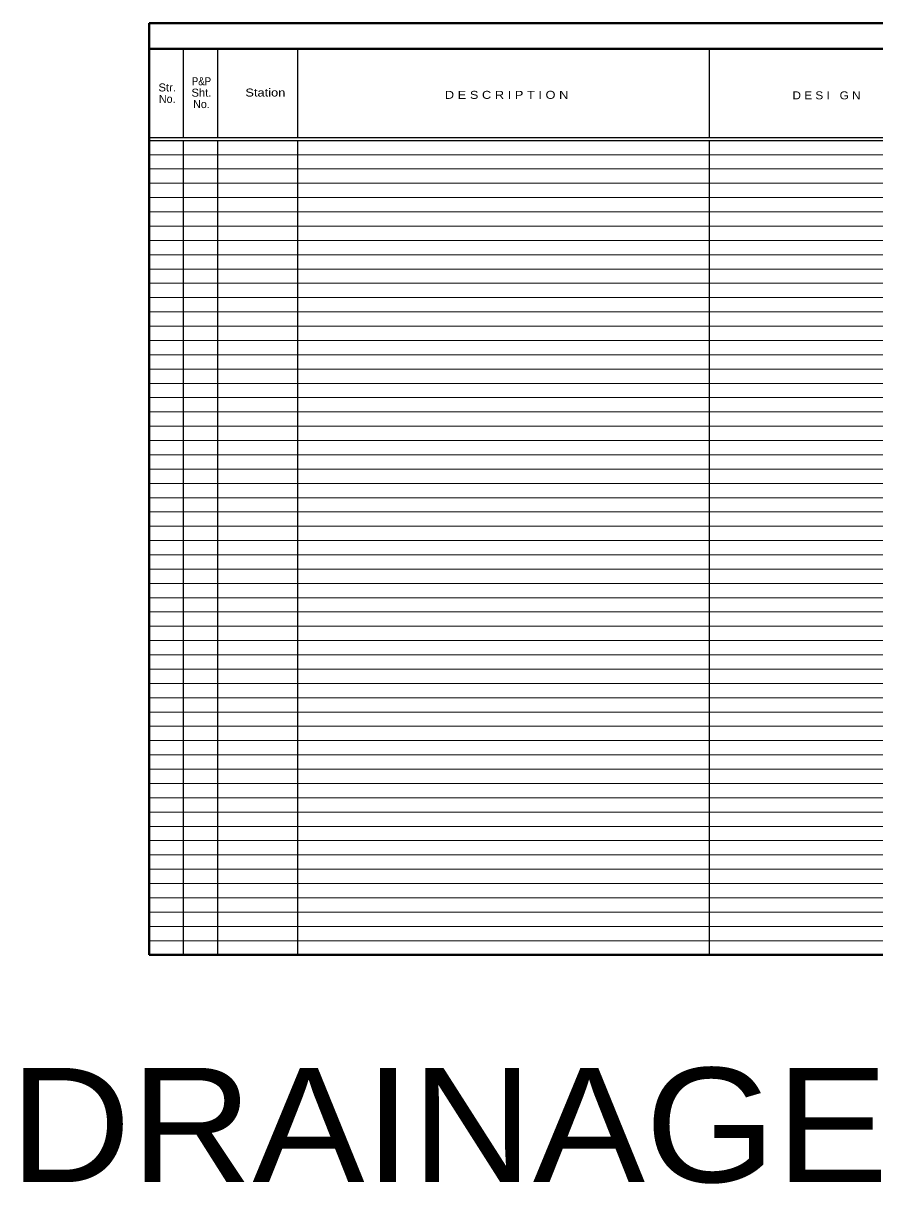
# Model space of a CAD drawing. Extents: x 179027 to 179146, y 179001 to 179088.
# Drawn here: x 179027.01 to 179041.9, y 179067.83 to 179088.14 of the extents above; entities that cross this region are included whole.
import ezdxf
from ezdxf.enums import TextEntityAlignment as Align

# ---------------------------------------------------------------- set-up
doc = ezdxf.new("R2010")
doc.units = 0
doc.header["$LTSCALE"] = 0.056
doc.layers.add('1', color=7, linetype='Continuous', lineweight=25)
doc.layers.add('2', color=7, linetype='Continuous')

msp = doc.modelspace()

# ---------------------------------------------------------------- linework, layer by layer
at = {"layer": '1', "lineweight": 40}
for p, q in [((179029.21525, 179088.13742), (179060.36525, 179088.13742)), ((179029.21525, 179071.83742), (179029.21525, 179088.13742)), ((179029.21525, 179087.68742), (179060.36525, 179087.68742)), ((179029.21525, 179071.83742), (179060.36525, 179071.83742))]:
    msp.add_line(p, q, dxfattribs=at)
at = {"layer": '1'}
for p, q in [((179029.81525, 179086.13742), (179029.81525, 179087.68742)), ((179030.41525, 179086.13742), (179030.41525, 179087.68742)), ((179031.81525, 179086.13742), (179031.81525, 179087.68742)), ((179039.01525, 179086.13742), (179039.01525, 179087.68742)), ((179029.21525, 179086.13742), (179060.36525, 179086.13742)), ((179029.21525, 179086.08742), (179060.36525, 179086.08742)), ((179029.81525, 179071.83742), (179029.81525, 179086.08742)), ((179030.41525, 179071.83742), (179030.41525, 179086.08742)), ((179031.81525, 179071.83742), (179031.81525, 179086.08742)), ((179039.01525, 179071.83742), (179039.01525, 179086.08742))]:
    msp.add_line(p, q, dxfattribs=at)
at = {"layer": '1', "lineweight": 13}
for p, q in [((179029.21525, 179085.83742), (179060.36525, 179085.83742)), ((179029.21525, 179085.58742), (179060.36525, 179085.58742)), ((179029.21525, 179085.33742), (179060.36525, 179085.33742)), ((179029.21525, 179085.08742), (179060.36525, 179085.08742)), ((179029.21525, 179084.83742), (179060.36525, 179084.83742)), ((179029.21525, 179084.58742), (179060.36525, 179084.58742)), ((179029.21525, 179084.33742), (179060.36525, 179084.33742)), ((179029.21525, 179084.08742), (179060.36525, 179084.08742)), ((179029.21525, 179083.83742), (179060.36525, 179083.83742)), ((179029.21525, 179083.58742), (179060.36525, 179083.58742)), ((179029.21525, 179083.33742), (179060.36525, 179083.33742)), ((179029.21525, 179083.08742), (179060.36525, 179083.08742)), ((179029.21525, 179082.83742), (179060.36525, 179082.83742)), ((179029.21525, 179082.58742), (179060.36525, 179082.58742)), ((179029.21525, 179082.33742), (179060.36525, 179082.33742)), ((179029.21525, 179082.08742), (179060.36525, 179082.08742)), ((179029.21525, 179081.83742), (179060.36525, 179081.83742)), ((179029.21525, 179081.58742), (179060.36525, 179081.58742)), ((179029.21525, 179081.33742), (179060.36525, 179081.33742)), ((179029.21525, 179081.08742), (179060.36525, 179081.08742)), ((179029.21525, 179080.83742), (179060.36525, 179080.83742)), ((179029.21525, 179080.58742), (179060.36525, 179080.58742)), ((179029.21525, 179080.33742), (179060.36525, 179080.33742)), ((179029.21525, 179080.08742), (179060.36525, 179080.08742)), ((179029.21525, 179079.83742), (179060.36525, 179079.83742)), ((179029.21525, 179079.58742), (179060.36525, 179079.58742)), ((179029.21525, 179079.33742), (179060.36525, 179079.33742)), ((179029.21525, 179079.08742), (179060.36525, 179079.08742)), ((179029.21525, 179078.83742), (179060.36525, 179078.83742)), ((179029.21525, 179078.58742), (179060.36525, 179078.58742)), ((179029.21525, 179078.33742), (179060.36525, 179078.33742)), ((179029.21525, 179078.08742), (179060.36525, 179078.08742)), ((179029.21525, 179077.83742), (179060.36525, 179077.83742)), ((179029.21525, 179077.58742), (179060.36525, 179077.58742)), ((179029.21525, 179077.33742), (179060.36525, 179077.33742)), ((179029.21525, 179077.08742), (179060.36525, 179077.08742)), ((179029.21525, 179076.83742), (179060.36525, 179076.83742)), ((179029.21525, 179076.58742), (179060.36525, 179076.58742)), ((179029.21525, 179076.33742), (179060.36525, 179076.33742)), ((179029.21525, 179076.08742), (179060.36525, 179076.08742)), ((179029.21525, 179075.83742), (179060.36525, 179075.83742)), ((179029.21525, 179075.58742), (179060.36525, 179075.58742)), ((179029.21525, 179075.33742), (179060.36525, 179075.33742)), ((179029.21525, 179075.08742), (179060.36525, 179075.08742)), ((179029.21525, 179074.83742), (179060.36525, 179074.83742)), ((179029.21525, 179074.58742), (179060.36525, 179074.58742)), ((179029.21525, 179074.33742), (179060.36525, 179074.33742)), ((179029.21525, 179074.08742), (179060.36525, 179074.08742)), ((179029.21525, 179073.83742), (179060.36525, 179073.83742)), ((179029.21525, 179073.58742), (179060.36525, 179073.58742)), ((179029.21525, 179073.33742), (179060.36525, 179073.33742)), ((179029.21525, 179073.08742), (179060.36525, 179073.08742)), ((179029.21525, 179072.83742), (179060.36525, 179072.83742)), ((179029.21525, 179072.58742), (179060.36525, 179072.58742)), ((179029.21525, 179072.33742), (179060.36525, 179072.33742)), ((179029.21525, 179072.08742), (179060.36525, 179072.08742))]:
    msp.add_line(p, q, dxfattribs=at)

# ---------------------------------------------------------------- texts
at = {"layer": '2'}
for s, height, width, p in [('Str.', 0.14, 1.05, (179029.53221, 179086.94375)), ('P&P', 0.14, 0.9, (179030.13096, 179087.05258)), ('Sht.', 0.14, 1.05, (179030.13096, 179086.85258)), ('DRAINAGE STRUCTURES', 2, 1.1, (179044.91629, 179067.863))]:
    msp.add_text(s, height=height, dxfattribs=dict(at, width=width)).set_placement(p, align=Align.CENTER)
for p in [(179029.53229, 179086.74375), (179030.13096, 179086.65258)]:
    msp.add_text('No.', height=0.14, dxfattribs=at).set_placement(p, align=Align.CENTER)
for s, width, p in [('Station', 1.2, (179031.59808, 179086.8545)), ('D E S C R I P T I O N', 1.2, (179036.5465, 179086.81408)), ('D E S I   G N', 1.1, (179041.65583, 179086.80525))]:
    msp.add_text(s, height=0.14, dxfattribs=dict(at, width=width)).set_placement(p, align=Align.RIGHT)

doc.saveas('drawing.dxf')
